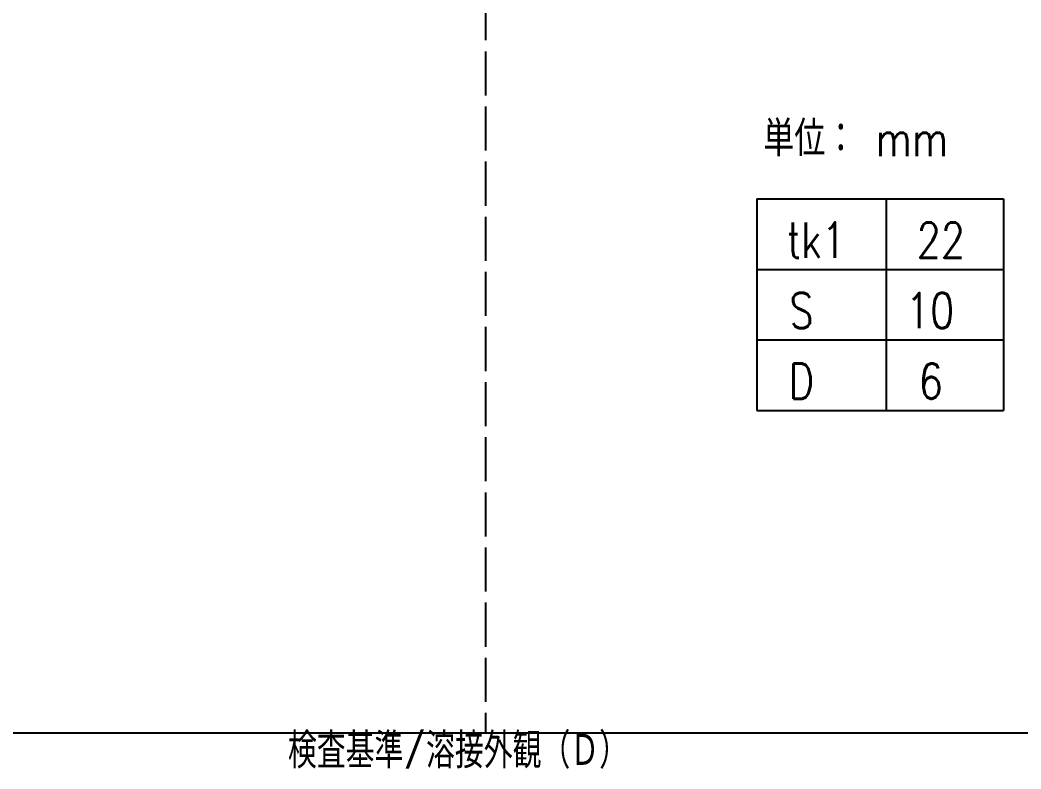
# Model space of a CAD drawing. Header units: millimetres. Extents: x -4568 to 36914, y -114 to 17788.
# Drawn here: x 5549 to 6230, y 11336 to 11845 of the extents above; entities that cross this region are included whole.
import ezdxf
from ezdxf.enums import TextEntityAlignment as Align

# ---------------------------------------------------------------- set-up
doc = ezdxf.new("R2010")
doc.units = ezdxf.units.MM
doc.header["$LTSCALE"] = 5
doc.linetypes.add('DASHED', pattern=[7.5, 6, -1.5])
doc.layers.get('0').update_dxf_attribs({"color": 255})
doc.layers.add('寸法', color=4, linetype='Continuous')
doc.layers.add('文字', color=7, linetype='Continuous')
doc.styles.add('04setumei', font='simplex.shx', dxfattribs={"width": 0.7, "height": 2.5, "bigfont": 'extfont2.shx'})
doc.styles.add('DLSTANDARD1', font='monotxt.shx', dxfattribs={"width": 0.6, "bigfont": 'extfont'})

msp = doc.modelspace()

# ---------------------------------------------------------------- linework, layer by layer
at = {"linetype": 'DASHED', "lineweight": -3}
msp.add_line((5865.799, 12836.38), (5865.799, 11360.38), dxfattribs=at)
at = {"linetype": 'Continuous', "lineweight": -3}
msp.add_line((3444, 11360.38), (6648, 11360.38), dxfattribs=at)
at = {"layer": '寸法'}
for p, q in [((6050.504, 11723.52), (6050.504, 11627.52)), ((6050.504, 11723.52), (6218.504, 11723.52)), ((6050.504, 11723.52), (6050.504, 11579.52)), ((6138.504, 11723.52), (6138.504, 11579.52)), ((6218.504, 11723.52), (6218.504, 11579.52)), ((6050.504, 11675.52), (6218.504, 11675.52)), ((6050.504, 11627.52), (6218.504, 11627.52)), ((6050.504, 11579.52), (6218.504, 11579.52))]:
    msp.add_line(p, q, dxfattribs=at)

# ---------------------------------------------------------------- texts
at = {"layer": '寸法', "style": '04setumei', "width": 0.8}
msp.add_text('単位： mm', height=24, dxfattribs=at).set_placement((6054.878, 11752.558))
for s, p in [('tk1', (6090.961, 11695.52)), ('22', (6175.761, 11695.52)), ('S', (6080.904, 11647.52)), ('10', (6168.446, 11647.52)), ('D', (6080.904, 11599.52)), ('6', (6168.904, 11599.52))]:
    msp.add_text(s, height=24, dxfattribs=at).set_placement(p, align=Align.MIDDLE)
at = {"layer": '文字', "color": 0, "linetype": 'Continuous', "ltscale": 6, "style": 'DLSTANDARD1', "width": 0.74375}
msp.add_text('検査基準/溶接外観（Ｄ）', height=24, dxfattribs=at).set_placement((5731.439, 11328.954), align=Align.BOTTOM_LEFT)

doc.saveas('drawing.dxf')
